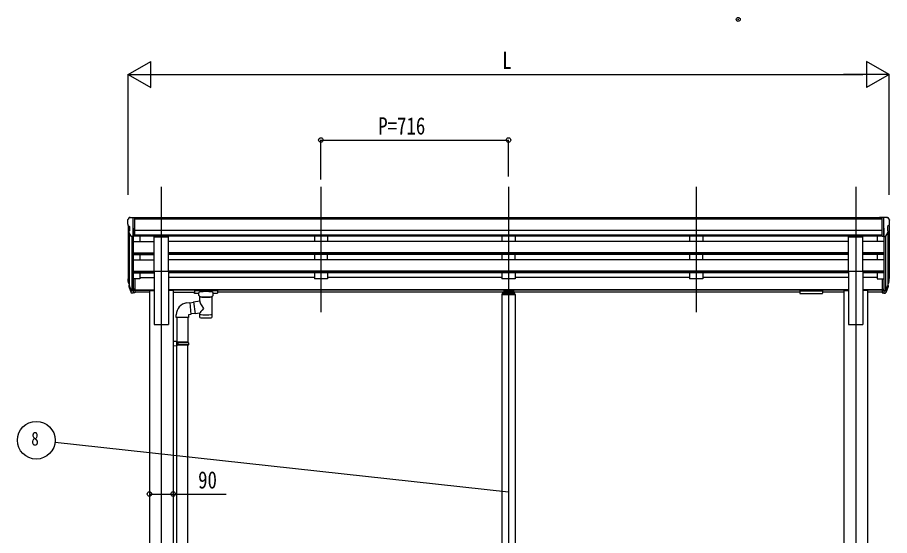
# Model space of a CAD drawing. Units: millimetres, scale not verified. Extents: x -10512 to 10512, y -7425 to 7425.
# Drawn here: x -2504 to 824, y -2355 to -377 of the extents above; entities that cross this region are included whole.
import ezdxf
from ezdxf.enums import TextEntityAlignment as Align

# ---------------------------------------------------------------- set-up
doc = ezdxf.new("R2010")
doc.units = ezdxf.units.MM
doc.header["$LTSCALE"] = 30
doc.header["$PDMODE"] = 32
doc.header["$PDSIZE"] = 15
for name, color, linetype in [('0-3_YKK_12', 2, 'Continuous'), ('0-4_YKK_13', 4, 'Continuous'), ('0-5_YKK_A1', 4, 'Continuous'), ('0-6_YKK_D', 6, 'Continuous')]:
    doc.layers.add(name, color=color, linetype=linetype)
doc.styles.add('ＭＳ ゴシック', font='')
doc.styles.get('ＭＳ ゴシック').set_extended_font_data('MS Gothic')

msp = doc.modelspace()

# ---------------------------------------------------------------- linework, layer by layer
at = {"layer": '0-3_YKK_12'}
for p, q in [((-1346.48, -1024.35), (-1346.48, -1501.87)), ((-630.48, -1024.35), (-630.48, -1501.87)), ((85.52, -1024.35), (85.52, -1501.87)), ((-630.48, -1428.76), (-630.48, -3855.62))]:
    msp.add_line(p, q, dxfattribs=at)
for points in [[(-1955.48, -1024.35), (-1955.48, -3548.76), (-1955.48, -3948.76), (-1955.48, -4198.76)], [(694.52, -1024.35), (694.52, -3948.76), (694.52, -4198.76)]]:
    msp.add_lwpolyline(points, dxfattribs=at)
at = {"layer": '0-4_YKK_13'}
for p, q in [((-2084.48, -1150.11), (-2084.48, -1150.74)), ((-2077.58, -1141.31), (-2081.64, -1147.11)), ((-2074.48, -1140.74), (-2076.82, -1140.88)), ((-2074.48, -1140.74), (-2055.98, -1140.74)), ((-2062.48, -1213.72), (-2062.48, -1140.74)), ((-2055.98, -1140.74), (-2045.98, -1140.83)), ((-2055.98, -1212.72), (-2055.98, -1140.74)), ((-2045.98, -1142.34), (-2045.98, -1140.83)), ((795.02, -1140.74), (785.02, -1140.83)), ((785.02, -1142.34), (785.02, -1140.83)), ((795.02, -1212.72), (795.02, -1140.74)), ((813.52, -1140.74), (795.02, -1140.74)), ((801.52, -1213.72), (801.52, -1140.74)), ((813.52, -1140.74), (815.85, -1140.88)), ((816.61, -1141.31), (820.67, -1147.11)), ((823.52, -1150.11), (823.52, -1150.74)), ((-2081.95, -1171.92), (-2076.63, -1174.99)), ((-2070.11, -1211.91), (-2079.11, -1196.32)), ((-2076.48, -1175.25), (-2076.48, -1191.53)), ((809.14, -1211.91), (818.14, -1196.32)), ((815.52, -1175.25), (815.52, -1191.53)), ((820.98, -1171.92), (815.67, -1174.99)), ((-2062.48, -1213.72), (-2067.69, -1213.4)), ((-2055.98, -1212.72), (-2062.48, -1212.72)), ((-1927.98, -1346.18), (-1927.98, -1214.39)), ((722.02, -1346.18), (722.02, -1214.39)), ((795.02, -1212.72), (801.52, -1212.72)), ((801.52, -1213.72), (806.73, -1213.4)), ((-1982.98, -1346.18), (-1927.98, -1346.18)), ((667.02, -1346.18), (722.02, -1346.18)), ((-2081.39, -1388.65), (-2077.51, -1396.6)), ((-2080.79, -1387.27), (-2077.51, -1394.34)), ((-2062.48, -1374.46), (-2062.48, -1429.23)), ((-2055.98, -1374.46), (-2062.48, -1374.46)), ((-2055.98, -1374.46), (-2055.98, -1428.49)), ((795.02, -1374.46), (795.02, -1428.49)), ((795.02, -1374.46), (801.52, -1374.46)), ((801.52, -1374.46), (801.52, -1429.23)), ((819.82, -1387.27), (816.54, -1394.34)), ((820.42, -1388.65), (816.54, -1396.6)), ((-2079.08, -1399.93), (-2078.74, -1404.33)), ((-2078.74, -1404.33), (-2069.93, -1427.88)), ((-2078.12, -1403.77), (-2069.93, -1419.94)), ((-2068.92, -1418.81), (-2076.67, -1403.41)), ((-2062.48, -1419.49), (-2067.62, -1419.49)), ((-2062.48, -1421.3), (-2067.33, -1421.3)), ((-2062.48, -1429.23), (-2067.33, -1429.23)), ((-2055.98, -1414.59), (-2062.48, -1414.59)), ((-2055.98, -1419.47), (-2062.48, -1419.47)), ((-2055.98, -1428.49), (-2062.48, -1428.49)), ((-1828.48, -1419.04), (-1828.48, -1429.8)), ((-1743.48, -1418.38), (-1826.48, -1418.38)), ((-1743.48, -1420.56), (-1826.48, -1420.56)), ((-1811.98, -1430.47), (-1826.48, -1430.47)), ((-1811.98, -1437.27), (-1811.98, -1427)), ((-1757.98, -1437.27), (-1757.98, -1427)), ((-1743.48, -1430.47), (-1757.98, -1430.47)), ((-1741.48, -1419.04), (-1741.48, -1429.8)), ((-1741.48, -1419.23), (-1741.48, -1420.77)), ((-652.98, -1428.29), (-652.98, -1432.76)), ((-650.48, -1425.72), (-648.98, -1425.72)), ((-650.48, -1428.24), (-650.48, -1432.76)), ((-650.48, -1428.24), (-648.98, -1428.24)), ((-650.48, -1430.13), (-610.48, -1430.13)), ((-611.98, -1419.8), (-648.98, -1419.8)), ((-648.98, -1419.8), (-648.98, -1428.24)), ((-648.98, -1422.29), (-611.98, -1422.29)), ((-646.38, -1424.73), (-646.38, -1425.21)), ((-642.93, -1426.61), (-642.93, -1426.95)), ((-640.97, -1426.29), (-640.97, -1426.62)), ((-640.48, -1425.38), (-640.48, -1428.06)), ((-639.99, -1426.29), (-639.99, -1426.62)), ((-638.03, -1426.95), (-638.03, -1426.61)), ((-634.58, -1424.73), (-634.58, -1425.21)), ((-626.38, -1424.73), (-626.38, -1425.21)), ((-622.93, -1426.61), (-622.93, -1426.95)), ((-620.97, -1426.29), (-620.97, -1426.62)), ((-620.48, -1425.38), (-620.48, -1428.06)), ((-619.99, -1426.29), (-619.99, -1426.62)), ((-618.03, -1426.95), (-618.03, -1426.61)), ((-614.58, -1424.73), (-614.58, -1425.21)), ((-611.98, -1419.8), (-611.98, -1428.24)), ((-611.98, -1425.72), (-610.48, -1425.72)), ((-611.98, -1428.24), (-610.48, -1428.24)), ((-610.48, -1428.24), (-610.48, -1432.76)), ((-607.98, -1432.76), (-607.98, -1428.29)), ((480.52, -1419.04), (480.52, -1429.8)), ((480.52, -1419.23), (480.52, -1420.77)), ((482.52, -1418.38), (565.52, -1418.38)), ((482.52, -1420.56), (565.52, -1420.56)), ((482.52, -1430.47), (565.52, -1430.47)), ((567.52, -1419.04), (567.52, -1429.8)), ((795.02, -1414.59), (801.52, -1414.59)), ((795.02, -1419.47), (801.52, -1419.47)), ((795.02, -1428.49), (801.52, -1428.49)), ((801.52, -1419.49), (806.65, -1419.49)), ((801.52, -1421.3), (806.36, -1421.3)), ((801.52, -1429.23), (806.36, -1429.23)), ((807.95, -1418.81), (815.71, -1403.41)), ((817.15, -1403.77), (808.96, -1419.94)), ((817.77, -1404.33), (808.96, -1427.88)), ((818.11, -1399.93), (817.77, -1404.33)), ((-1833.11, -1463.25), (-1807.88, -1459.34)), ((-1833.11, -1463.25), (-1826.09, -1508.51)), ((-1807.88, -1459.35), (-1807.88, -1441.76)), ((-1762.08, -1441.77), (-1762.07, -1522.06)), ((-655.98, -1434.26), (-655.98, -1435.76)), ((-604.98, -1435.76), (-655.98, -1435.76)), ((-606.48, -1432.76), (-654.48, -1432.76)), ((-604.98, -1434.26), (-604.98, -1435.76)), ((-1858.84, -1466.81), (-1846.33, -1465.26)), ((-1832.82, -1465.13), (-1846.16, -1467.2)), ((-1898.25, -1522.82), (-1898.25, -1511.91)), ((-1852.25, -1522.82), (-1898.25, -1522.82)), ((-1896.28, -1522.82), (-1896.28, -1614.12)), ((-1854.28, -1522.82), (-1854.28, -1616.68)), ((-1826.38, -1506.64), (-1842.49, -1509.14)), ((-1807.88, -1505.69), (-1826.09, -1508.51)), ((-1807.9, -1522.06), (-1807.88, -1505.44)), ((-1894.28, -1614.18), (-1910.28, -1613.71)), ((-1910.28, -1613.71), (-1910.28, -1631.65)), ((-1894.28, -1616.18), (-1896.28, -1616.18)), ((-1853.28, -1616.68), (-1896.28, -1616.68)), ((-1852.28, -1618.68), (-1896.28, -1618.68)), ((-1852.28, -1626.68), (-1896.28, -1626.68)), ((-1853.28, -1628.68), (-1896.28, -1628.68)), ((-1894.28, -1616.18), (-1894.28, -1614.18)), ((-1894.28, -1631.18), (-1894.28, -1629.18)), ((-1891.81, -1618.68), (-1891.38, -1616.68)), ((-1854.28, -2475.94), (-1854.28, -1628.68)), ((-1852.28, -1618.68), (-1853.28, -1616.68)), ((-1852.28, -1626.68), (-1853.28, -1628.68)), ((-1852.28, -1618.68), (-1852.28, -1626.68)), ((-1894.28, -1631.18), (-1910.28, -1631.65)), ((-1896.28, -2473.38), (-1896.28, -1631.24))]:
    msp.add_line(p, q, dxfattribs=at)
for points in [[(-1982.98, -1346.18), (-1982.98, -1214.39), (-1927.98, -1214.39)], [(667.02, -1346.18), (667.02, -1214.39), (722.02, -1214.39)], [(-1826.48, -1418.38), (-1826.84, -1418.38), (-1827.37, -1418.41), (-1827.82, -1418.46), (-1828.12, -1418.54), (-1828.29, -1418.63), (-1828.41, -1418.77), (-1828.48, -1418.95), (-1828.48, -1419.04)], [(-1826.48, -1430.47), (-1826.84, -1430.46), (-1827.37, -1430.44), (-1827.82, -1430.38), (-1828.12, -1430.31), (-1828.29, -1430.21), (-1828.41, -1430.07), (-1828.48, -1429.89), (-1828.48, -1429.8)], [(-1741.48, -1419.04), (-1741.52, -1418.85), (-1741.61, -1418.71), (-1741.7, -1418.62), (-1741.8, -1418.56), (-1741.93, -1418.51), (-1742.22, -1418.45), (-1742.71, -1418.4), (-1743.25, -1418.38), (-1743.48, -1418.38)], [(-1741.48, -1429.8), (-1741.52, -1430), (-1741.61, -1430.13), (-1741.7, -1430.23), (-1741.8, -1430.29), (-1741.93, -1430.33), (-1742.22, -1430.4), (-1742.71, -1430.44), (-1743.25, -1430.46), (-1743.48, -1430.47)], [(-641.95, -1426.84), (-641.76, -1426.87), (-641.69, -1426.87), (-641.58, -1426.88), (-641.41, -1426.86), (-641.26, -1426.84), (-641.14, -1426.8), (-641.05, -1426.75), (-640.99, -1426.69)], [(-639.98, -1426.69), (-639.92, -1426.75), (-639.83, -1426.8), (-639.71, -1426.84), (-639.56, -1426.86), (-639.39, -1426.88), (-639.28, -1426.87), (-639.21, -1426.87), (-639.01, -1426.84)], [(-621.95, -1426.84), (-621.76, -1426.87), (-621.69, -1426.87), (-621.58, -1426.88), (-621.41, -1426.86), (-621.26, -1426.84), (-621.14, -1426.8), (-621.05, -1426.75), (-620.99, -1426.69)], [(-619.98, -1426.69), (-619.92, -1426.75), (-619.83, -1426.8), (-619.71, -1426.84), (-619.56, -1426.86), (-619.39, -1426.88), (-619.28, -1426.87), (-619.21, -1426.87), (-619.01, -1426.84)], [(480.52, -1419.04), (480.55, -1418.85), (480.64, -1418.71), (480.73, -1418.62), (480.84, -1418.56), (480.96, -1418.51), (481.25, -1418.45), (481.74, -1418.4), (482.28, -1418.38), (482.52, -1418.38)], [(480.52, -1429.8), (480.55, -1430), (480.64, -1430.13), (480.73, -1430.23), (480.84, -1430.29), (480.96, -1430.33), (481.25, -1430.4), (481.74, -1430.44), (482.28, -1430.46), (482.52, -1430.47)], [(565.52, -1418.38), (565.87, -1418.38), (566.4, -1418.41), (566.85, -1418.46), (567.15, -1418.54), (567.32, -1418.63), (567.44, -1418.77), (567.51, -1418.95), (567.52, -1419.04)], [(565.52, -1430.47), (565.87, -1430.46), (566.4, -1430.44), (566.85, -1430.38), (567.15, -1430.31), (567.32, -1430.21), (567.44, -1430.07), (567.51, -1429.89), (567.52, -1429.8)], [(-1807.88, -1441.76), (-1808.12, -1441.67), (-1809.47, -1440.93), (-1810.59, -1440.09), (-1811.34, -1439.22), (-1811.8, -1438.32), (-1811.97, -1437.43)], [(-1758.02, -1437.22), (-1758, -1437.57), (-1758.25, -1438.53), (-1758.77, -1439.41), (-1759.57, -1440.25), (-1760.68, -1441.05), (-1762.08, -1441.77)], [(-1846.33, -1465.26), (-1842.32, -1511.08), (-1852.25, -1512.82), (-1852.25, -1522.82)], [(-1894.28, -1629.18), (-1896.28, -1629.18), (-1896.28, -1616.18)], [(-1891.81, -1618.68), (-1891.81, -1626.68), (-1891.38, -1628.68)]]:
    msp.add_lwpolyline(points, dxfattribs=at)
for centre, radius, start, end in [((-2081.48, -1150.11), 3, 93, 180), ((-1882.48, -1150.74), 202, 180, 184.94904), ((-2076.76, -1141.88), 1, 93.5, 145), ((815.79, -1141.88), 1, 35, 86.5), ((820.52, -1150.11), 3, 0, 87), ((621.52, -1150.74), 202, 355.05096, 0), ((-2077.58, -1167.55), 6.18, 185.7035, 224.99897), ((-2076.51, -1194.82), 3, 94.7167, 210), ((-2076.78, -1191.53), 0.3, 274.7167, 0), ((-2076.78, -1175.25), 0.3, 0, 60), ((815.82, -1175.25), 0.3, 120, 180), ((815.82, -1191.53), 0.3, 180, 265.2833), ((815.54, -1194.82), 3, 330, 85.2833), ((816.61, -1167.55), 6.18, 315.00103, 354.2965), ((-2067.51, -1210.41), 3, 210, 266.5), ((806.54, -1210.41), 3, 273.5, 330), ((-2053.3, -1379.53), 29.53, 186.50806, 197.98144), ((-2051.9, -1377.78), 30.41, 187.1552, 198.19734), ((790.93, -1377.78), 30.41, 341.80266, 352.8448), ((792.33, -1379.53), 29.53, 342.01856, 353.49194), ((-654.48, -1434.26), 1.5, 90, 180), ((-606.48, -1434.26), 1.5, 0, 90), ((-1852.34, -1512.26), 45.91, 98.14944, 179.55845)]:
    msp.add_arc(centre, radius, start, end, dxfattribs=at)
for centre, major_axis, ratio, start_param, end_param in [((-1993.83, -1379.97), (-89.06, 1.43), 0.57596, 6.1962358, 6.3678173), ((-1994.62, -1373.29), (87.93, 4.42), 0.541684, 3.0659337, 3.2228513), ((733.65, -1373.29), (-87.93, 4.42), 0.541684, 3.060334, 3.2172517), ((732.86, -1379.97), (89.06, 1.43), 0.57596, 6.1985533, 6.3701348), ((-2077.77, -1399.93), (1.3, 0), 0.90356, 1.3700892, 3.347195), ((-1991.85, -1383.74), (-89.07, 0), 0.90356, 0.2056023, 0.2515348), ((-1992.57, -1379.87), (-88.05, 0), 0.90356, 0.2662965, 0.3003836), ((-2067.33, -1418.59), (-3, 0), 0.90356, 0.5235988, 1.5707963), ((-2067.33, -1426.52), (3, 0), 0.90356, 3.6651914, 4.712389), ((-2067.62, -1418.14), (-1.5, 0), 0.90356, 0.5235988, 1.5707963), ((-1826.48, -1420.77), (-2, 0), 0.109601, 4.712389, 6.2831853), ((-1784.98, -1427), (-27, 0), 0.122176, 3.1415927, 6.2831853), ((-1743.48, -1420.77), (-2, 0), 0.109601, 3.1415927, 4.712389), ((-650.48, -1428.29), (0, 2.57), 0.97237, 6.2831853, 7.8539816), ((-640.48, -1424.73), (5.9, 0), 0.342073, 0, 3.1415927), ((-640.48, -1419.44), (8.02, 0), 0.939674, 4.4018361, 4.5279947), ((-640.48, -1419.77), (8.02, 0), 0.939674, 4.4018361, 4.5279947), ((-640.48, -1418.77), (8.02, 0), 0.939674, 4.6512338, 4.7735441), ((-640.48, -1419.44), (-8.02, 0), 0.939674, 1.7551906, 1.8813492), ((-640.48, -1419.77), (-8.02, 0), 0.939674, 1.7551906, 1.8813492), ((-620.48, -1424.73), (5.9, 0), 0.342073, 0, 3.1415927), ((-620.48, -1419.44), (8.02, 0), 0.939674, 4.4018361, 4.5279947), ((-620.48, -1419.77), (8.02, 0), 0.939674, 4.4018361, 4.5279947), ((-620.48, -1418.77), (8.02, 0), 0.939674, 4.6512338, 4.7735441), ((-620.48, -1419.44), (-8.02, 0), 0.939674, 1.7551906, 1.8813492), ((-620.48, -1419.77), (-8.02, 0), 0.939674, 1.7551906, 1.8813492), ((-610.48, -1428.29), (0, 2.57), 0.97237, 4.712389, 6.2831853), ((482.52, -1420.77), (2, 0), 0.109601, 1.5707963, 3.1415927), ((565.52, -1420.77), (2, 0), 0.109601, 0, 1.5707963), ((806.36, -1418.59), (3, 0), 0.90356, 4.712389, 5.7595865), ((806.36, -1426.52), (-3, 0), 0.90356, 1.5707963, 2.6179939), ((806.65, -1418.14), (1.5, 0), 0.90356, 4.712389, 5.7595865), ((731.6, -1379.87), (88.05, 0), 0.90356, 5.9828017, 6.0168888), ((816.8, -1399.93), (-1.3, 0), 0.90356, 2.9359903, 4.9130961), ((730.88, -1383.74), (89.07, 0), 0.90356, 6.0316505, 6.077583), ((-1795.98, -1437.27), (-16, 0), 0.361356, 0, 0.0194874), ((-1784.98, -1485.89), (22.81, -26.62), 0.234429, 3.1563334, 4.5976381), ((-1784.97, -1442.23), (-22.92, 0.42), 0.07247, 0.0008089, 1.5716053), ((-1784.97, -1443.85), (-22.92, 0.42), 0.07247, 0.0008089, 1.5716053), ((-1785, -1442.23), (22.91, 0.42), 0.072511, 4.711586, 6.2823824), ((-1785, -1443.85), (22.91, 0.42), 0.072511, 4.711586, 6.2823824), ((-1787.54, -1483.24), (-20.32, -22.25), 0.045535, 4.9756507, 6.2441899), ((-1784.98, -1522.06), (-22.92, 0), 0.101955, 6.2829723, 9.4248207), ((-1784.98, -1509.62), (-22.91, 0), 0.122865, 6.2831853, 9.424778)]:
    msp.add_ellipse(centre, major_axis=major_axis, ratio=ratio, start_param=start_param, end_param=end_param, dxfattribs=at)
for centre in [(-640.48, -1425.21), (-620.48, -1425.21)]:
    msp.add_ellipse(centre, major_axis=(5.9, 0), ratio=0.342073, dxfattribs=at)
at = {"layer": '0-5_YKK_A1'}
for p, q in [((795.02, -1142.34), (-2055.98, -1142.34)), ((795.02, -1147.56), (-2055.98, -1147.56)), ((-2082.48, -1171.31), (-2082.48, -1374.1)), ((-2062.48, -1181.84), (-2062.48, -1374.46)), ((795.02, -1191.09), (-2055.98, -1191.09)), ((801.52, -1181.84), (801.52, -1374.46)), ((821.52, -1171.31), (821.52, -1374.1)), ((-2077.51, -1199.09), (-2077.51, -1400.81)), ((-2068.49, -1213.25), (-2068.49, -1419.24)), ((795.02, -1208.94), (-2055.98, -1208.94)), ((795.02, -1212.19), (-2055.98, -1212.19)), ((-2037.48, -1212.19), (-2037.48, -1232.77)), ((-1371.48, -1212.29), (-1371.48, -1232.77)), ((-1321.48, -1212.29), (-1321.48, -1232.77)), ((-655.48, -1212.29), (-655.48, -1232.77)), ((-605.48, -1212.29), (-605.48, -1232.77)), ((60.52, -1212.29), (60.52, -1232.77)), ((110.52, -1212.29), (110.52, -1232.77)), ((776.52, -1212.19), (776.52, -1232.77)), ((807.52, -1213.25), (807.52, -1419.24)), ((816.54, -1199.09), (816.54, -1400.81)), ((-2062.48, -1232.77), (-1982.98, -1232.77)), ((667.02, -1232.77), (-1927.98, -1232.77)), ((-1321.48, -1232.77), (-1371.48, -1232.77)), ((-605.48, -1232.77), (-655.48, -1232.77)), ((110.52, -1232.77), (60.52, -1232.77)), ((801.52, -1232.77), (722.02, -1232.77)), ((-2062.48, -1276.13), (-1982.98, -1276.13)), ((-2062.48, -1277.63), (-1982.98, -1277.63)), ((-2062.48, -1281.94), (-1982.98, -1281.94)), ((-2037.48, -1281.94), (-2037.48, -1302.87)), ((667.02, -1276.13), (-1927.98, -1276.13)), ((667.02, -1277.63), (-1927.98, -1277.63)), ((667.02, -1281.94), (-1927.98, -1281.94)), ((-1371.48, -1281.94), (-1371.48, -1302.87)), ((-1321.48, -1302.87), (-1321.48, -1281.94)), ((-655.48, -1281.94), (-655.48, -1302.87)), ((-605.48, -1302.87), (-605.48, -1281.94)), ((60.52, -1281.94), (60.52, -1302.87)), ((110.52, -1302.87), (110.52, -1281.94)), ((801.52, -1276.13), (722.02, -1276.13)), ((801.52, -1277.63), (722.02, -1277.63)), ((801.52, -1281.94), (722.02, -1281.94)), ((776.52, -1281.94), (776.52, -1302.87)), ((-2062.48, -1302.87), (-1982.98, -1302.87)), ((667.02, -1302.87), (-1927.98, -1302.87)), ((-1321.48, -1302.87), (-1371.48, -1302.87)), ((-605.48, -1302.87), (-655.48, -1302.87)), ((110.52, -1302.87), (60.52, -1302.87)), ((801.52, -1302.87), (722.02, -1302.87)), ((-2062.48, -1346.24), (-1982.98, -1346.24)), ((-2062.48, -1347.73), (-1982.98, -1347.73)), ((-2062.48, -1352.05), (-1982.98, -1352.05)), ((-2037.48, -1352.05), (-2037.48, -1375.09)), ((-1982.98, -1346.18), (-1982.98, -1548.76)), ((-1927.98, -1346.18), (-1927.98, -1548.76)), ((667.02, -1346.24), (-1927.98, -1346.24)), ((667.02, -1347.73), (-1927.98, -1347.73)), ((667.02, -1352.05), (-1927.98, -1352.05)), ((-1371.48, -1352.05), (-1371.48, -1375.09)), ((-1321.48, -1352.05), (-1321.48, -1375.09)), ((-655.48, -1352.05), (-655.48, -1375.09)), ((-605.48, -1352.05), (-605.48, -1375.09)), ((60.52, -1352.05), (60.52, -1375.09)), ((110.52, -1352.05), (110.52, -1375.09)), ((722.02, -1346.18), (722.02, -1548.76)), ((801.52, -1346.24), (722.02, -1346.24)), ((801.52, -1347.73), (722.02, -1347.73)), ((801.52, -1352.05), (722.02, -1352.05)), ((776.52, -1352.05), (776.52, -1375.09)), ((-2037.48, -1375.09), (-2055.98, -1375.09)), ((-2037.48, -1370.15), (-1982.98, -1370.15)), ((-1371.48, -1370.15), (-1927.98, -1370.15)), ((-1321.48, -1375.09), (-1371.48, -1375.09)), ((-655.48, -1370.15), (-1321.48, -1370.15)), ((-605.48, -1375.09), (-655.48, -1375.09)), ((60.52, -1370.15), (-605.48, -1370.15)), ((110.52, -1375.09), (60.52, -1375.09)), ((667.02, -1370.15), (110.52, -1370.15)), ((776.52, -1370.15), (722.02, -1370.15)), ((776.52, -1375.09), (795.02, -1375.09)), ((-2055.98, -1417.17), (-1982.98, -1417.17)), ((-2055.98, -1418.56), (-1982.98, -1418.56)), ((-2000.68, -1426.25), (-2055.98, -1426.25)), ((-2000.68, -1419.76), (-1982.98, -1419.76)), ((-2000.68, -1419.76), (-2000.68, -2521.76)), ((667.02, -1417.17), (-1927.98, -1417.17)), ((667.02, -1418.56), (-1927.98, -1418.56)), ((-1910.28, -1419.76), (-1927.98, -1419.76)), ((-1910.28, -1419.76), (-1910.28, -3548.76)), ((-1910.28, -1426.25), (-1828.48, -1426.25)), ((480.52, -1426.25), (-1741.48, -1426.25)), ((649.32, -1426.25), (567.52, -1426.25)), ((649.32, -1419.76), (667.02, -1419.76)), ((649.32, -1419.76), (649.32, -3548.76)), ((795.02, -1417.17), (722.02, -1417.17)), ((795.02, -1418.56), (722.02, -1418.56)), ((739.72, -1419.76), (722.02, -1419.76)), ((739.72, -1419.76), (739.72, -2521.76)), ((795.02, -1426.25), (739.72, -1426.25)), ((-655.48, -1435.76), (-655.48, -3798.76)), ((-605.48, -1435.76), (-605.48, -3798.76)), ((-1982.98, -1548.76), (-1927.98, -1548.76))]:
    msp.add_line(p, q, dxfattribs=at)
msp.add_lwpolyline([(667.02, -1346.18), (667.02, -1548.76), (722.02, -1548.76)], dxfattribs=at)
msp.add_point((245.97, -384.99), dxfattribs=at)
at = {"layer": '0-6_YKK_D'}
for p, q in [((-2082.48, -595.36), (-1995.88, -545.36)), ((-1995.88, -645.36), (-1995.88, -545.36)), ((821.52, -595.36), (734.91, -545.36)), ((734.91, -545.36), (734.91, -645.36)), ((-2082.48, -1054.93), (-2082.48, -594.36)), ((-2082.48, -595.36), (-1995.88, -645.36)), ((-2082.48, -595.36), (-1909.28, -595.36)), ((-1982.48, -595.36), (721.52, -595.36)), ((821.52, -595.36), (648.31, -595.36)), ((821.52, -595.36), (734.91, -645.36)), ((821.52, -1054.93), (821.52, -594.36)), ((-1346.48, -995.46), (-1346.48, -844.36)), ((-1346.48, -845.36), (-630.48, -845.36)), ((-630.48, -984.33), (-630.48, -844.36)), ((-630.29, -2189.39), (-2360.82, -1998.92))]:
    msp.add_line(p, q, dxfattribs=at)
msp.add_lwpolyline([(-2000.68, -2196.23), (-1910.28, -2196.23), (-1708.05, -2196.23)], dxfattribs=at)
for centre, radius in [((-1346.48, -845.36), 8.5), ((-630.48, -845.36), 8.5), ((-2432.39, -1991.04), 72), ((-2000.68, -2196.23), 8.5), ((-1910.28, -2196.23), 8.5)]:
    msp.add_circle(centre, radius, dxfattribs=at)

# ---------------------------------------------------------------- texts
at = {"layer": '0-6_YKK_D', "style": 'ＭＳ ゴシック', "width": 0.8}
for s, height, p in [('L', 65.98, (-654.48, -594.06)), ('P=716', 65.98, (-1127.68, -844.06)), ('8', 52.79, (-2451.59, -2027.04)), ('90', 65.98, (-1814.95, -2194.93))]:
    msp.add_text(s, height=height, dxfattribs=at).set_placement(p, align=Align.BOTTOM_LEFT)

doc.saveas('drawing.dxf')
